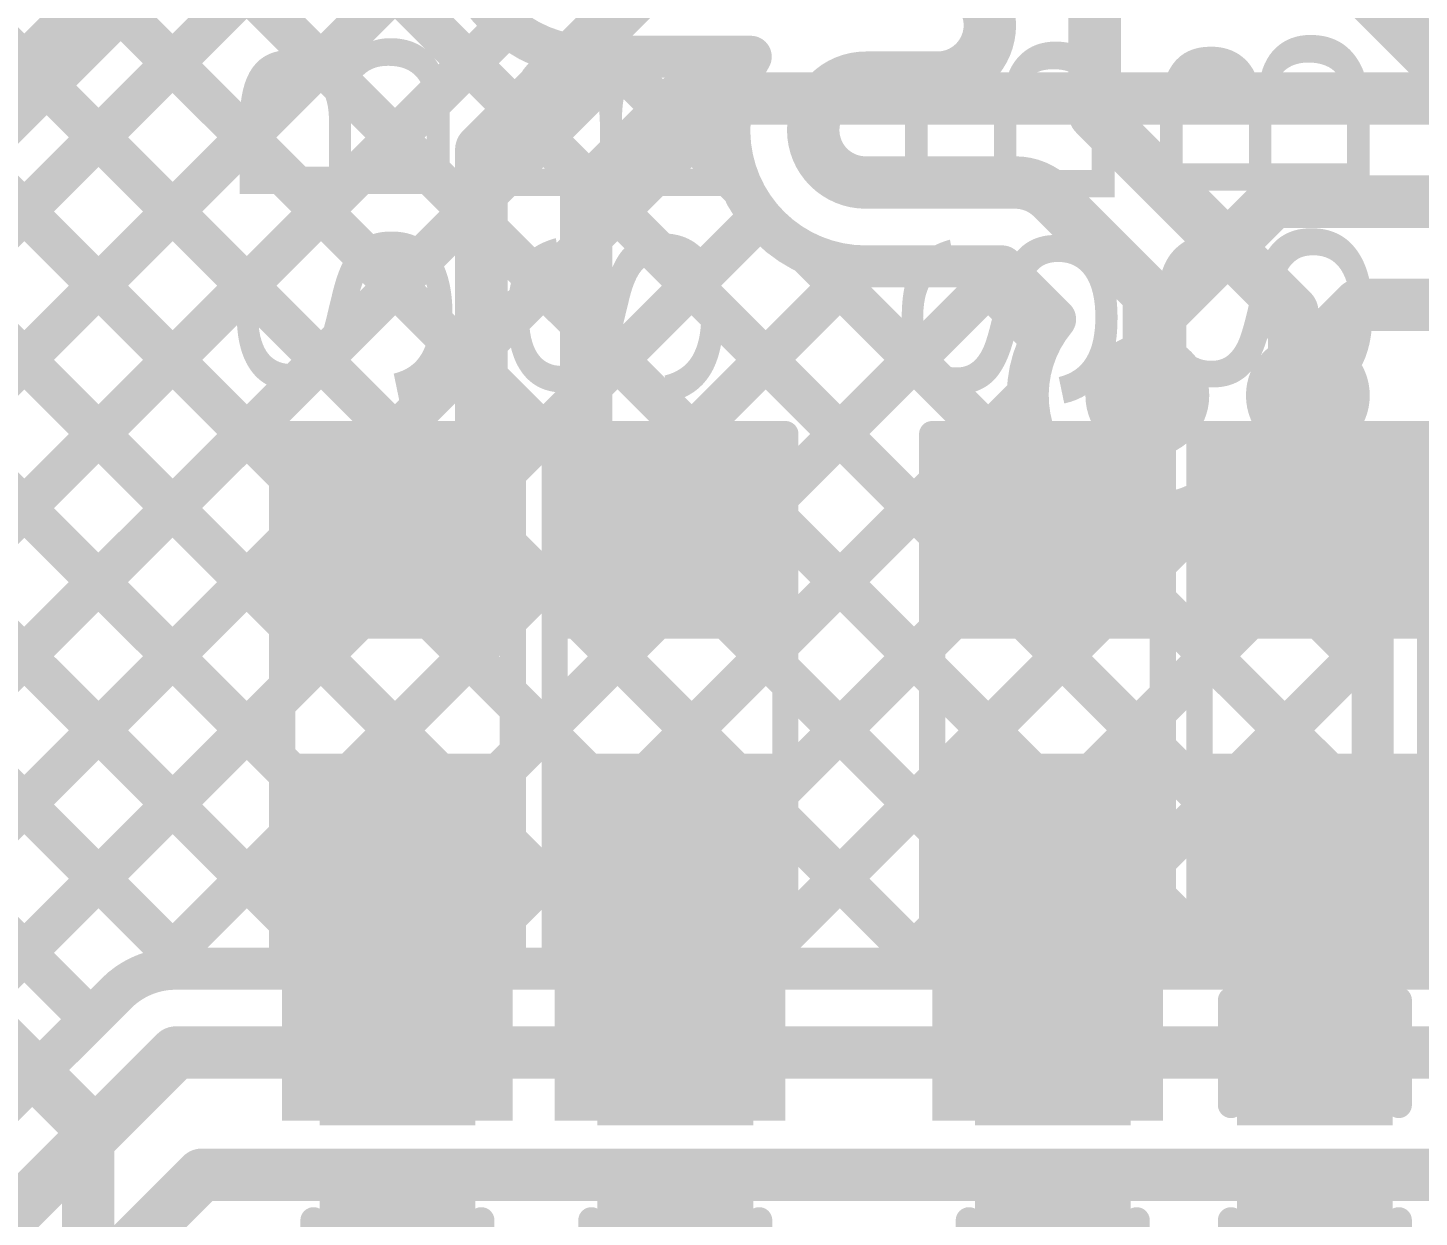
# Model space of a CAD drawing. Header units: millimetres. Extents: x -0.64 to 2.98, y -0.65 to 2.86.
# Drawn here: x 0.1625 to 0.4279, y 0.9526 to 1.1795 of the extents above; entities that cross this region are included whole.
import ezdxf

# ---------------------------------------------------------------- set-up
doc = ezdxf.new("R2010")
doc.units = ezdxf.units.MM
doc.header["$MEASUREMENT"] = 0
for name, color, linetype in [('BottomLayer', 5, 'Continuous'), ('BottomSolder', 6, 'Continuous'), ('Mechanical2', 216, 'Continuous'), ('TopLayer', 1, 'Continuous'), ('TopOverlay', 2, 'Continuous'), ('TopPaste', 8, 'Continuous'), ('TopSolder', 216, 'Continuous'), ('ViaHoleLayer', 16, 'Continuous')]:
    doc.layers.add(name, color=color, linetype=linetype)
doc.styles.add('Arial', font='', dxfattribs={"height": 0.2})
doc.styles.get('Arial').set_extended_font_data('Arial')

# ---------------------------------------------------------------- blocks, each defined once
blk = doc.blocks.new('C___0402_1')
at = {"layer": 'TopLayer'}
for points in [[(-0.0275, -0.0125), (-0.0275, 0.0125), (-0.0095, 0.0125), (-0.0095, -0.0125)], [(0.0095, -0.0125), (0.0095, 0.0125), (0.0275, 0.0125), (0.0275, -0.0125)]]:
    blk.add_hatch(color=1, dxfattribs=at).paths.add_polyline_path(points)
at = {"layer": 'TopPaste'}
for points in [[(-0.0275, -0.0125), (-0.0275, 0.0125), (-0.0095, 0.0125), (-0.0095, -0.0125)], [(0.0095, -0.0125), (0.0095, 0.0125), (0.0275, 0.0125), (0.0275, -0.0125)]]:
    blk.add_hatch(color=8, dxfattribs=at).paths.add_polyline_path(points)
at = {"layer": 'TopSolder'}
for points in [[(-0.02986, -0.01486), (-0.02986, 0.01486), (-0.00714, 0.01486), (-0.00714, -0.01486)], [(0.00714, -0.01486), (0.00714, 0.01486), (0.02986, 0.01486), (0.02986, -0.01486)]]:
    blk.add_hatch(color=216, dxfattribs=at).paths.add_polyline_path(points)
at = {"layer": 'TopOverlay', "const_width": 0.005}
for points in [[(-0.031, 0.016), (-0.011, 0.016)], [(-0.031, 0.016), (-0.031, -0.016)], [(0.011, 0.016), (0.031, 0.016)], [(0.031, 0.016), (0.031, -0.016)], [(-0.031, -0.016), (-0.011, -0.016)], [(0.011, -0.016), (0.031, -0.016)]]:
    blk.add_lwpolyline(points, dxfattribs=at)
at = {"layer": 'TopOverlay', "const_width": 0.0025}
for points in [[(-0.03225, 0.016, 1), (-0.02975, 0.016, 1)], [(-0.03225, 0.016, 1), (-0.02975, 0.016, 1)], [(-0.01225, 0.016, 1), (-0.00975, 0.016, 1)], [(0.00975, 0.016, 1), (0.01225, 0.016, 1)], [(0.02975, 0.016, 1), (0.03225, 0.016, 1)], [(0.02975, 0.016, 1), (0.03225, 0.016, 1)], [(-0.03225, -0.016, 1), (-0.02975, -0.016, 1)], [(-0.03225, -0.016, 1), (-0.02975, -0.016, 1)], [(-0.01225, -0.016, 1), (-0.00975, -0.016, 1)], [(0.00975, -0.016, 1), (0.01225, -0.016, 1)], [(0.02975, -0.016, 1), (0.03225, -0.016, 1)], [(0.02975, -0.016, 1), (0.03225, -0.016, 1)]]:
    blk.add_lwpolyline(points, format="xyb", close=True, dxfattribs=at)
blk = doc.blocks.new('C___0402_41')
at = {"layer": 'TopLayer'}
for points in [[(-0.0275, -0.0125), (-0.0275, 0.0125), (-0.0095, 0.0125), (-0.0095, -0.0125)], [(0.0095, -0.0125), (0.0095, 0.0125), (0.0275, 0.0125), (0.0275, -0.0125)]]:
    blk.add_hatch(color=1, dxfattribs=at).paths.add_polyline_path(points)
at = {"layer": 'TopPaste'}
for points in [[(-0.0275, -0.0125), (-0.0275, 0.0125), (-0.0095, 0.0125), (-0.0095, -0.0125)], [(0.0095, -0.0125), (0.0095, 0.0125), (0.0275, 0.0125), (0.0275, -0.0125)]]:
    blk.add_hatch(color=8, dxfattribs=at).paths.add_polyline_path(points)
at = {"layer": 'TopSolder'}
for points in [[(-0.02986, -0.01486), (-0.02986, 0.01486), (-0.00714, 0.01486), (-0.00714, -0.01486)], [(0.00714, -0.01486), (0.00714, 0.01486), (0.02986, 0.01486), (0.02986, -0.01486)]]:
    blk.add_hatch(color=216, dxfattribs=at).paths.add_polyline_path(points)
at = {"layer": 'TopOverlay', "const_width": 0.005}
for points in [[(-0.031, 0.016), (-0.011, 0.016)], [(-0.031, 0.016), (-0.031, -0.016)], [(0.011, 0.016), (0.031, 0.016)], [(0.031, 0.016), (0.031, -0.016)], [(-0.031, -0.016), (-0.011, -0.016)], [(0.011, -0.016), (0.031, -0.016)]]:
    blk.add_lwpolyline(points, dxfattribs=at)
at = {"layer": 'TopOverlay', "const_width": 0.0025}
for points in [[(-0.03225, 0.016, 1), (-0.02975, 0.016, 1)], [(-0.03225, 0.016, 1), (-0.02975, 0.016, 1)], [(-0.01225, 0.016, 1), (-0.00975, 0.016, 1)], [(0.00975, 0.016, 1), (0.01225, 0.016, 1)], [(0.02975, 0.016, 1), (0.03225, 0.016, 1)], [(0.02975, 0.016, 1), (0.03225, 0.016, 1)], [(-0.03225, -0.016, 1), (-0.02975, -0.016, 1)], [(-0.03225, -0.016, 1), (-0.02975, -0.016, 1)], [(-0.01225, -0.016, 1), (-0.00975, -0.016, 1)], [(0.00975, -0.016, 1), (0.01225, -0.016, 1)], [(0.02975, -0.016, 1), (0.03225, -0.016, 1)], [(0.02975, -0.016, 1), (0.03225, -0.016, 1)]]:
    blk.add_lwpolyline(points, format="xyb", close=True, dxfattribs=at)
blk = doc.blocks.new('C___0402_42')
at = {"layer": 'TopLayer'}
for points in [[(-0.0275, -0.0125), (-0.0275, 0.0125), (-0.0095, 0.0125), (-0.0095, -0.0125)], [(0.0095, -0.0125), (0.0095, 0.0125), (0.0275, 0.0125), (0.0275, -0.0125)]]:
    blk.add_hatch(color=1, dxfattribs=at).paths.add_polyline_path(points)
at = {"layer": 'TopPaste'}
for points in [[(-0.0275, -0.0125), (-0.0275, 0.0125), (-0.0095, 0.0125), (-0.0095, -0.0125)], [(0.0095, -0.0125), (0.0095, 0.0125), (0.0275, 0.0125), (0.0275, -0.0125)]]:
    blk.add_hatch(color=8, dxfattribs=at).paths.add_polyline_path(points)
at = {"layer": 'TopSolder'}
for points in [[(-0.02986, -0.01486), (-0.02986, 0.01486), (-0.00714, 0.01486), (-0.00714, -0.01486)], [(0.00714, -0.01486), (0.00714, 0.01486), (0.02986, 0.01486), (0.02986, -0.01486)]]:
    blk.add_hatch(color=216, dxfattribs=at).paths.add_polyline_path(points)
at = {"layer": 'TopOverlay', "const_width": 0.005}
for points in [[(-0.031, 0.016), (-0.011, 0.016)], [(-0.031, 0.016), (-0.031, -0.016)], [(0.011, 0.016), (0.031, 0.016)], [(0.031, 0.016), (0.031, -0.016)], [(-0.031, -0.016), (-0.011, -0.016)], [(0.011, -0.016), (0.031, -0.016)]]:
    blk.add_lwpolyline(points, dxfattribs=at)
at = {"layer": 'TopOverlay', "const_width": 0.0025}
for points in [[(-0.03225, 0.016, 1), (-0.02975, 0.016, 1)], [(-0.03225, 0.016, 1), (-0.02975, 0.016, 1)], [(-0.01225, 0.016, 1), (-0.00975, 0.016, 1)], [(0.00975, 0.016, 1), (0.01225, 0.016, 1)], [(0.02975, 0.016, 1), (0.03225, 0.016, 1)], [(0.02975, 0.016, 1), (0.03225, 0.016, 1)], [(-0.03225, -0.016, 1), (-0.02975, -0.016, 1)], [(-0.03225, -0.016, 1), (-0.02975, -0.016, 1)], [(-0.01225, -0.016, 1), (-0.00975, -0.016, 1)], [(0.00975, -0.016, 1), (0.01225, -0.016, 1)], [(0.02975, -0.016, 1), (0.03225, -0.016, 1)], [(0.02975, -0.016, 1), (0.03225, -0.016, 1)]]:
    blk.add_lwpolyline(points, format="xyb", close=True, dxfattribs=at)
blk = doc.blocks.new('C___0402_43')
at = {"layer": 'TopLayer'}
for points in [[(-0.0275, -0.0125), (-0.0275, 0.0125), (-0.0095, 0.0125), (-0.0095, -0.0125)], [(0.0095, -0.0125), (0.0095, 0.0125), (0.0275, 0.0125), (0.0275, -0.0125)]]:
    blk.add_hatch(color=1, dxfattribs=at).paths.add_polyline_path(points)
at = {"layer": 'TopPaste'}
for points in [[(-0.0275, -0.0125), (-0.0275, 0.0125), (-0.0095, 0.0125), (-0.0095, -0.0125)], [(0.0095, -0.0125), (0.0095, 0.0125), (0.0275, 0.0125), (0.0275, -0.0125)]]:
    blk.add_hatch(color=8, dxfattribs=at).paths.add_polyline_path(points)
at = {"layer": 'TopSolder'}
for points in [[(-0.02986, -0.01486), (-0.02986, 0.01486), (-0.00714, 0.01486), (-0.00714, -0.01486)], [(0.00714, -0.01486), (0.00714, 0.01486), (0.02986, 0.01486), (0.02986, -0.01486)]]:
    blk.add_hatch(color=216, dxfattribs=at).paths.add_polyline_path(points)
at = {"layer": 'TopOverlay', "const_width": 0.005}
for points in [[(-0.031, 0.016), (-0.011, 0.016)], [(-0.031, 0.016), (-0.031, -0.016)], [(0.011, 0.016), (0.031, 0.016)], [(0.031, 0.016), (0.031, -0.016)], [(-0.031, -0.016), (-0.011, -0.016)], [(0.011, -0.016), (0.031, -0.016)]]:
    blk.add_lwpolyline(points, dxfattribs=at)
at = {"layer": 'TopOverlay', "const_width": 0.0025}
for points in [[(-0.03225, 0.016, 1), (-0.02975, 0.016, 1)], [(-0.03225, 0.016, 1), (-0.02975, 0.016, 1)], [(-0.01225, 0.016, 1), (-0.00975, 0.016, 1)], [(0.00975, 0.016, 1), (0.01225, 0.016, 1)], [(0.02975, 0.016, 1), (0.03225, 0.016, 1)], [(0.02975, 0.016, 1), (0.03225, 0.016, 1)], [(-0.03225, -0.016, 1), (-0.02975, -0.016, 1)], [(-0.03225, -0.016, 1), (-0.02975, -0.016, 1)], [(-0.01225, -0.016, 1), (-0.00975, -0.016, 1)], [(0.00975, -0.016, 1), (0.01225, -0.016, 1)], [(0.02975, -0.016, 1), (0.03225, -0.016, 1)], [(0.02975, -0.016, 1), (0.03225, -0.016, 1)]]:
    blk.add_lwpolyline(points, format="xyb", close=True, dxfattribs=at)
blk = doc.blocks.new('SOLDER_BRIDGE_81')
at = {"layer": 'TopLayer'}
for points in [[(-0.045, -0.0175), (-0.045, 0.0175), (-0.015, 0.0175), (-0.015, -0.0175)], [(0.015, -0.0175), (0.015, 0.0175), (0.045, 0.0175), (0.045, -0.0175)]]:
    blk.add_hatch(color=1, dxfattribs=at).paths.add_polyline_path(points)
at = {"layer": 'TopPaste'}
for points in [[(-0.045, -0.0175), (-0.045, 0.0175), (-0.015, 0.0175), (-0.015, -0.0175)], [(0.015, -0.0175), (0.015, 0.0175), (0.045, 0.0175), (0.045, -0.0175)]]:
    blk.add_hatch(color=8, dxfattribs=at).paths.add_polyline_path(points)
at = {"layer": 'TopSolder'}
for points in [[(-0.049, -0.0215), (-0.049, 0.0215), (-0.011, 0.0215), (-0.011, -0.0215)], [(0.011, -0.0215), (0.011, 0.0215), (0.049, 0.0215), (0.049, -0.0215)]]:
    blk.add_hatch(color=216, dxfattribs=at).paths.add_polyline_path(points)
at = {"layer": 'TopOverlay', "const_width": 0.005}
for points in [[(-0.05, 0.022), (-0.05, -0.022)], [(-0.05, 0.022), (0.05, 0.022)], [(0.05, 0.022), (0.05, -0.022)], [(-0.05, -0.022), (0.05, -0.022)]]:
    blk.add_lwpolyline(points, dxfattribs=at)
at = {"layer": 'TopOverlay', "const_width": 0.0025}
for points in [[(-0.05125, 0.022, 1), (-0.04875, 0.022, 1)], [(-0.05125, 0.022, 1), (-0.04875, 0.022, 1)], [(0.04875, 0.022, 1), (0.05125, 0.022, 1)], [(0.04875, 0.022, 1), (0.05125, 0.022, 1)], [(-0.05125, -0.022, 1), (-0.04875, -0.022, 1)], [(-0.05125, -0.022, 1), (-0.04875, -0.022, 1)], [(0.04875, -0.022, 1), (0.05125, -0.022, 1)], [(0.04875, -0.022, 1), (0.05125, -0.022, 1)]]:
    blk.add_lwpolyline(points, format="xyb", close=True, dxfattribs=at)
blk = doc.blocks.new('SOLDER_BRIDGE_82')
at = {"layer": 'TopLayer'}
for points in [[(-0.045, -0.0175), (-0.045, 0.0175), (-0.015, 0.0175), (-0.015, -0.0175)], [(0.015, -0.0175), (0.015, 0.0175), (0.045, 0.0175), (0.045, -0.0175)]]:
    blk.add_hatch(color=1, dxfattribs=at).paths.add_polyline_path(points)
at = {"layer": 'TopPaste'}
for points in [[(-0.045, -0.0175), (-0.045, 0.0175), (-0.015, 0.0175), (-0.015, -0.0175)], [(0.015, -0.0175), (0.015, 0.0175), (0.045, 0.0175), (0.045, -0.0175)]]:
    blk.add_hatch(color=8, dxfattribs=at).paths.add_polyline_path(points)
at = {"layer": 'TopSolder'}
for points in [[(-0.049, -0.0215), (-0.049, 0.0215), (-0.011, 0.0215), (-0.011, -0.0215)], [(0.011, -0.0215), (0.011, 0.0215), (0.049, 0.0215), (0.049, -0.0215)]]:
    blk.add_hatch(color=216, dxfattribs=at).paths.add_polyline_path(points)
at = {"layer": 'TopOverlay', "const_width": 0.005}
for points in [[(-0.05, 0.022), (-0.05, -0.022)], [(-0.05, 0.022), (0.05, 0.022)], [(0.05, 0.022), (0.05, -0.022)], [(-0.05, -0.022), (0.05, -0.022)]]:
    blk.add_lwpolyline(points, dxfattribs=at)
at = {"layer": 'TopOverlay', "const_width": 0.0025}
for points in [[(-0.05125, 0.022, 1), (-0.04875, 0.022, 1)], [(-0.05125, 0.022, 1), (-0.04875, 0.022, 1)], [(0.04875, 0.022, 1), (0.05125, 0.022, 1)], [(0.04875, 0.022, 1), (0.05125, 0.022, 1)], [(-0.05125, -0.022, 1), (-0.04875, -0.022, 1)], [(-0.05125, -0.022, 1), (-0.04875, -0.022, 1)], [(0.04875, -0.022, 1), (0.05125, -0.022, 1)], [(0.04875, -0.022, 1), (0.05125, -0.022, 1)]]:
    blk.add_lwpolyline(points, format="xyb", close=True, dxfattribs=at)
blk = doc.blocks.new('SOLDER_BRIDGE_83')
at = {"layer": 'TopLayer'}
for points in [[(-0.045, -0.0175), (-0.045, 0.0175), (-0.015, 0.0175), (-0.015, -0.0175)], [(0.015, -0.0175), (0.015, 0.0175), (0.045, 0.0175), (0.045, -0.0175)]]:
    blk.add_hatch(color=1, dxfattribs=at).paths.add_polyline_path(points)
at = {"layer": 'TopPaste'}
for points in [[(-0.045, -0.0175), (-0.045, 0.0175), (-0.015, 0.0175), (-0.015, -0.0175)], [(0.015, -0.0175), (0.015, 0.0175), (0.045, 0.0175), (0.045, -0.0175)]]:
    blk.add_hatch(color=8, dxfattribs=at).paths.add_polyline_path(points)
at = {"layer": 'TopSolder'}
for points in [[(-0.049, -0.0215), (-0.049, 0.0215), (-0.011, 0.0215), (-0.011, -0.0215)], [(0.011, -0.0215), (0.011, 0.0215), (0.049, 0.0215), (0.049, -0.0215)]]:
    blk.add_hatch(color=216, dxfattribs=at).paths.add_polyline_path(points)
at = {"layer": 'TopOverlay', "const_width": 0.005}
for points in [[(-0.05, 0.022), (-0.05, -0.022)], [(-0.05, 0.022), (0.05, 0.022)], [(0.05, 0.022), (0.05, -0.022)], [(-0.05, -0.022), (0.05, -0.022)]]:
    blk.add_lwpolyline(points, dxfattribs=at)
at = {"layer": 'TopOverlay', "const_width": 0.0025}
for points in [[(-0.05125, 0.022, 1), (-0.04875, 0.022, 1)], [(-0.05125, 0.022, 1), (-0.04875, 0.022, 1)], [(0.04875, 0.022, 1), (0.05125, 0.022, 1)], [(0.04875, 0.022, 1), (0.05125, 0.022, 1)], [(-0.05125, -0.022, 1), (-0.04875, -0.022, 1)], [(-0.05125, -0.022, 1), (-0.04875, -0.022, 1)], [(0.04875, -0.022, 1), (0.05125, -0.022, 1)], [(0.04875, -0.022, 1), (0.05125, -0.022, 1)]]:
    blk.add_lwpolyline(points, format="xyb", close=True, dxfattribs=at)
blk = doc.blocks.new('SOLDER_BRIDGE_312')
at = {"layer": 'TopLayer'}
for points in [[(-0.045, -0.0175), (-0.045, 0.0175), (-0.015, 0.0175), (-0.015, -0.0175)], [(0.015, -0.0175), (0.015, 0.0175), (0.045, 0.0175), (0.045, -0.0175)]]:
    blk.add_hatch(color=1, dxfattribs=at).paths.add_polyline_path(points)
at = {"layer": 'TopPaste'}
for points in [[(-0.045, -0.0175), (-0.045, 0.0175), (-0.015, 0.0175), (-0.015, -0.0175)], [(0.015, -0.0175), (0.015, 0.0175), (0.045, 0.0175), (0.045, -0.0175)]]:
    blk.add_hatch(color=8, dxfattribs=at).paths.add_polyline_path(points)
at = {"layer": 'TopSolder'}
for points in [[(-0.049, -0.0215), (-0.049, 0.0215), (-0.011, 0.0215), (-0.011, -0.0215)], [(0.011, -0.0215), (0.011, 0.0215), (0.049, 0.0215), (0.049, -0.0215)]]:
    blk.add_hatch(color=216, dxfattribs=at).paths.add_polyline_path(points)
at = {"layer": 'TopOverlay', "const_width": 0.005}
for points in [[(-0.05, 0.022), (-0.05, -0.022)], [(-0.05, 0.022), (0.05, 0.022)], [(0.05, 0.022), (0.05, -0.022)], [(-0.05, -0.022), (0.05, -0.022)]]:
    blk.add_lwpolyline(points, dxfattribs=at)
at = {"layer": 'TopOverlay', "const_width": 0.0025}
for points in [[(-0.05125, 0.022, 1), (-0.04875, 0.022, 1)], [(-0.05125, 0.022, 1), (-0.04875, 0.022, 1)], [(0.04875, 0.022, 1), (0.05125, 0.022, 1)], [(0.04875, 0.022, 1), (0.05125, 0.022, 1)], [(-0.05125, -0.022, 1), (-0.04875, -0.022, 1)], [(-0.05125, -0.022, 1), (-0.04875, -0.022, 1)], [(0.04875, -0.022, 1), (0.05125, -0.022, 1)], [(0.04875, -0.022, 1), (0.05125, -0.022, 1)]]:
    blk.add_lwpolyline(points, format="xyb", close=True, dxfattribs=at)

msp = doc.modelspace()

# ---------------------------------------------------------------- hatches: boundary and pattern name
at = {"layer": 'BottomLayer'}
h = msp.add_hatch(color=5, dxfattribs=at)
edge = h.paths.add_edge_path()
edge.add_arc((0.37604, 1.10937), 0.01181, 0, 360)
h = msp.add_hatch(color=5, dxfattribs=at)
edge = h.paths.add_edge_path()
edge.add_arc((0.40666, 1.10937), 0.01181, 0, 360)
at = {"layer": 'BottomSolder'}
h = msp.add_hatch(color=6, dxfattribs=at)
edge = h.paths.add_edge_path()
edge.add_arc((0.37604, 1.10937), 0.00791, 0, 360)
h = msp.add_hatch(color=6, dxfattribs=at)
edge = h.paths.add_edge_path()
edge.add_arc((0.40666, 1.10937), 0.00791, 0, 360)
at = {"layer": 'TopLayer'}
h = msp.add_hatch(color=1, dxfattribs=at)
edge = h.paths.add_edge_path()
edge.add_arc((0.37604, 1.10937), 0.01181, 0, 360)
h = msp.add_hatch(color=1, dxfattribs=at)
edge = h.paths.add_edge_path()
edge.add_arc((0.40666, 1.10937), 0.01181, 0, 360)
for points in [[(0.211, 0.971), (0.255, 0.971), (0.255, 1.038), (0.211, 1.038)], [(0.263, 0.971), (0.307, 0.971), (0.307, 1.038), (0.263, 1.038)], [(0.335, 0.971), (0.379, 0.971), (0.379, 1.038), (0.335, 1.038)], [(0.396, 0.972), (0.42, 0.972), (0.42, 1.037), (0.396, 1.037)]]:
    msp.add_hatch(color=1, dxfattribs=at).paths.add_polyline_path(points)
at = {"layer": 'TopSolder'}
h = msp.add_hatch(color=216, dxfattribs=at)
edge = h.paths.add_edge_path()
edge.add_arc((0.37604, 1.10937), 0.00791, 0, 360)
h = msp.add_hatch(color=216, dxfattribs=at)
edge = h.paths.add_edge_path()
edge.add_arc((0.40666, 1.10937), 0.00791, 0, 360)
at = {"layer": 'ViaHoleLayer'}
h = msp.add_hatch(color=16, dxfattribs=at)
edge = h.paths.add_edge_path()
edge.add_arc((0.37604, 1.10937), 0.00591, 0, 360)
h = msp.add_hatch(color=16, dxfattribs=at)
edge = h.paths.add_edge_path()
edge.add_arc((0.40666, 1.10937), 0.00591, 0, 360)

# ---------------------------------------------------------------- linework, layer by layer
at = {"layer": 'BottomLayer'}
for points, const_width in [([(0.366, 1.16308), (0.366, 1.84546)], 0.01), ([(0.12469, 1.1356), (0.25138, 1.26229)], 0.008), ([(0.17004, 1.24939), (0.41943, 1)], 0.008), ([(0.12469, 1.10731), (0.2467, 1.22933)], 0.008), ([(0.16664, 1.22451), (0.39115, 1)], 0.008), ([(0.383, 1.221), (0.435, 1.169)], 0.01), ([(0.14855, 1.21432), (0.36286, 1)], 0.008), ([(0.12469, 1.07903), (0.24444, 1.19878)], 0.008), ([(0.138, 1.19659), (0.33458, 1)], 0.008), ([(0.12469, 1.18161), (0.3063, 1)], 0.008), ([(0.12469, 1.05075), (0.25388, 1.17993)], 0.008), ([(0.12469, 1.02246), (0.27623, 1.174)], 0.008), ([(0.27041, 1.174), (0.3004, 1.174)], 0.008), ([(0.27372, 1.174), (0.29879, 1.14893)], 0.008), ([(0.32231, 1.17), (0.336, 1.17)], 0.01), ([(0.12469, 0.99418), (0.29718, 1.16667)], 0.008), ([(0.366, 1.16308), (0.40367, 1.1254)], 0.01), ([(0.12469, 1.15332), (0.27801, 1)], 0.008), ([(0.32231, 1.15), (0.35086, 1.15)], 0.01), ([(0.35793, 1.14707), (0.37631, 1.12869)], 0.01), ([(0.12469, 0.96589), (0.30225, 1.14346)], 0.008), ([(0.31124, 1.13647), (0.44772, 1)], 0.008), ([(0.18652, 0.99944), (0.32111, 1.13403)], 0.008), ([(0.21536, 1), (0.34887, 1.1335)], 0.008), ([(0.32231, 1.134), (0.34837, 1.134)], 0.008), ([(0.342, 1.134), (0.35591, 1.1201)], 0.008), ([(0.34837, 1.134), (0.35846, 1.12391)], 0.008), ([(0.37631, 1.111), (0.37631, 1.12869)], 0.01), ([(0.12469, 1.12504), (0.24973, 1)], 0.008), ([(0.40367, 1.122), (0.40367, 1.1254)], 0.01), ([(0.40367, 1.122), (0.40406, 1.12161)], 0.01), ([(0.40406, 1.11198), (0.40406, 1.12161)], 0.01), ([(0.37604, 1.10937), (0.37631, 1.10964)], 0.01), ([(0.37631, 1.10964), (0.37631, 1.111)], 0.01), ([(0.40406, 1.11198), (0.40666, 1.10937)], 0.01), ([(0.24365, 1), (0.35323, 1.10958)], 0.008), ([(0.12469, 1.09675), (0.22144, 1)], 0.008), ([(0.27193, 1), (0.36276, 1.09083)], 0.008), ([(0.30022, 1), (0.39206, 1.09185)], 0.008), ([(0.3285, 1), (0.41819, 1.08969)], 0.008), ([(0.419, 1.04072), (0.419, 1.09019)], 0.008), ([(0.38676, 1.08924), (0.419, 1.057)], 0.008), ([(0.12469, 1.06847), (0.19316, 1)], 0.008), ([(0.35679, 1), (0.419, 1.06221)], 0.008), ([(0.12469, 1.04019), (0.17448, 0.99039)], 0.008), ([(0.38507, 1), (0.42006, 1.03499)], 0.008), ([(0.4237, 1.02939), (0.45309, 1)], 0.008), ([(0.41335, 1), (0.43322, 1.01987)], 0.008), ([(0.12469, 1.0119), (0.16034, 0.97625)], 0.008), ([(0.19072, 1), (0.45309, 1)], 0.008), ([(0.13469, 0.9506), (0.17939, 0.9953)], 0.008), ([(0.07503, 0.86831), (0.19072, 0.984)], 0.01), ([(0.19072, 0.984), (0.68993, 0.984)], 0.01), ([(0.08331, 0.84831), (0.19569, 0.96069)], 0.01), ([(0.19569, 0.96069), (0.67957, 0.96069)], 0.01)]:
    msp.add_lwpolyline(points, dxfattribs=dict(at, const_width=const_width))
for points, const_width in [([(0.27041, 1.174, -0.702062), (0.2538, 1.22)], 0.008), ([(0.336, 1.19, -1), (0.336, 1.17)], 0.01), ([(0.32231, 1.134, -0.592453), (0.3004, 1.174)], 0.008), ([(0.32231, 1.15, -1), (0.32231, 1.17)], 0.01), ([(0.35086, 1.15, -0.198911), (0.35793, 1.14707)], 0.01), ([(0.39135, 1.09247, -0.930451), (0.35846, 1.12391)], 0.008), ([(0.419, 1.09019, -0.338962), (0.39135, 1.09247)], 0.008), ([(0.42369, 1.0294, -0.198912), (0.419, 1.04072)], 0.008), ([(0.4237, 1.02939, -0.199231), (0.419, 1.04072)], 0.008), ([(0.17939, 0.9953, -0.199231), (0.19072, 1)], 0.008), ([(0.1794, 0.99531, -0.198912), (0.19072, 1)], 0.008)]:
    msp.add_lwpolyline(points, format="xyb", dxfattribs=dict(at, const_width=const_width))
for points, const_width in [([(0.25188, 1.17993, 1), (0.25588, 1.17993, 1)], 0.004), ([(0.26841, 1.174, 1), (0.27241, 1.174, 1)], 0.004), ([(0.26841, 1.174, 1), (0.27241, 1.174, 1)], 0.004), ([(0.27172, 1.174, 1), (0.27572, 1.174, 1)], 0.004), ([(0.27423, 1.174, 1), (0.27823, 1.174, 1)], 0.004), ([(0.2984, 1.174, 1), (0.3024, 1.174, 1)], 0.004), ([(0.2984, 1.174, 1), (0.3024, 1.174, 1)], 0.004), ([(0.31981, 1.17, 1), (0.32481, 1.17, 1)], 0.005), ([(0.31981, 1.17, 1), (0.32481, 1.17, 1)], 0.005), ([(0.3335, 1.17, 1), (0.3385, 1.17, 1)], 0.005), ([(0.3335, 1.17, 1), (0.3385, 1.17, 1)], 0.005), ([(0.29518, 1.16667, 1), (0.29918, 1.16667, 1)], 0.004), ([(0.3635, 1.16308, 1), (0.3685, 1.16308, 1)], 0.005), ([(0.3635, 1.16308, 1), (0.3685, 1.16308, 1)], 0.005), ([(0.31981, 1.15, 1), (0.32481, 1.15, 1)], 0.005), ([(0.31981, 1.15, 1), (0.32481, 1.15, 1)], 0.005), ([(0.34836, 1.15, 1), (0.35336, 1.15, 1)], 0.005), ([(0.34836, 1.15, 1), (0.35336, 1.15, 1)], 0.005), ([(0.29679, 1.14893, 1), (0.30079, 1.14893, 1)], 0.004), ([(0.35543, 1.14707, 1), (0.36043, 1.14707, 1)], 0.005), ([(0.35543, 1.14707, 1), (0.36043, 1.14707, 1)], 0.005), ([(0.30025, 1.14346, 1), (0.30425, 1.14346, 1)], 0.004), ([(0.30924, 1.13647, 1), (0.31324, 1.13647, 1)], 0.004), ([(0.31911, 1.13403, 1), (0.32311, 1.13403, 1)], 0.004), ([(0.32031, 1.134, 1), (0.32431, 1.134, 1)], 0.004), ([(0.32031, 1.134, 1), (0.32431, 1.134, 1)], 0.004), ([(0.34, 1.134, 1), (0.344, 1.134, 1)], 0.004), ([(0.34637, 1.134, 1), (0.35037, 1.134, 1)], 0.004), ([(0.34637, 1.134, 1), (0.35037, 1.134, 1)], 0.004), ([(0.34687, 1.1335, 1), (0.35087, 1.1335, 1)], 0.004), ([(0.37381, 1.12869, 1), (0.37881, 1.12869, 1)], 0.005), ([(0.37381, 1.12869, 1), (0.37881, 1.12869, 1)], 0.005), ([(0.35646, 1.12391, 1), (0.36046, 1.12391, 1)], 0.004), ([(0.35646, 1.12391, 1), (0.36046, 1.12391, 1)], 0.004), ([(0.40117, 1.1254, 1), (0.40617, 1.1254, 1)], 0.005), ([(0.40117, 1.1254, 1), (0.40617, 1.1254, 1)], 0.005), ([(0.40117, 1.122, 1), (0.40617, 1.122, 1)], 0.005), ([(0.40117, 1.122, 1), (0.40617, 1.122, 1)], 0.005), ([(0.40156, 1.12161, 1), (0.40656, 1.12161, 1)], 0.005), ([(0.40156, 1.12161, 1), (0.40656, 1.12161, 1)], 0.005), ([(0.35391, 1.1201, 1), (0.35791, 1.1201, 1)], 0.004), ([(0.37381, 1.111, 1), (0.37881, 1.111, 1)], 0.005), ([(0.37381, 1.111, 1), (0.37881, 1.111, 1)], 0.005), ([(0.37381, 1.10964, 1), (0.37881, 1.10964, 1)], 0.005), ([(0.37381, 1.10964, 1), (0.37881, 1.10964, 1)], 0.005), ([(0.40156, 1.11198, 1), (0.40656, 1.11198, 1)], 0.005), ([(0.40156, 1.11198, 1), (0.40656, 1.11198, 1)], 0.005), ([(0.35123, 1.10958, 1), (0.35523, 1.10958, 1)], 0.004), ([(0.37354, 1.10937, 1), (0.37854, 1.10937, 1)], 0.005), ([(0.40416, 1.10937, 1), (0.40916, 1.10937, 1)], 0.005), ([(0.38935, 1.09247, 1), (0.39335, 1.09247, 1)], 0.004), ([(0.38935, 1.09247, 1), (0.39335, 1.09247, 1)], 0.004), ([(0.36076, 1.09083, 1), (0.36476, 1.09083, 1)], 0.004), ([(0.39006, 1.09185, 1), (0.39406, 1.09185, 1)], 0.004), ([(0.41619, 1.08969, 1), (0.42019, 1.08969, 1)], 0.004), ([(0.417, 1.09019, 1), (0.421, 1.09019, 1)], 0.004), ([(0.417, 1.09019, 1), (0.421, 1.09019, 1)], 0.004), ([(0.38476, 1.08924, 1), (0.38876, 1.08924, 1)], 0.004), ([(0.417, 1.06221, 1), (0.421, 1.06221, 1)], 0.004), ([(0.417, 1.057, 1), (0.421, 1.057, 1)], 0.004), ([(0.417, 1.04072, 1), (0.421, 1.04072, 1)], 0.004), ([(0.417, 1.04072, 1), (0.421, 1.04072, 1)], 0.004), ([(0.417, 1.04072, 1), (0.421, 1.04072, 1)], 0.004), ([(0.41806, 1.03499, 1), (0.42206, 1.03499, 1)], 0.004), ([(0.42169, 1.0294, 1), (0.42569, 1.0294, 1)], 0.004), ([(0.4217, 1.02939, 1), (0.4257, 1.02939, 1)], 0.004), ([(0.4217, 1.02939, 1), (0.4257, 1.02939, 1)], 0.004), ([(0.18452, 0.99944, 1), (0.18852, 0.99944, 1)], 0.004), ([(0.18872, 1, 1), (0.19272, 1, 1)], 0.004), ([(0.18872, 1, 1), (0.19272, 1, 1)], 0.004), ([(0.18872, 1, 1), (0.19272, 1, 1)], 0.004), ([(0.19116, 1, 1), (0.19516, 1, 1)], 0.004), ([(0.21336, 1, 1), (0.21736, 1, 1)], 0.004), ([(0.21944, 1, 1), (0.22344, 1, 1)], 0.004), ([(0.24165, 1, 1), (0.24565, 1, 1)], 0.004), ([(0.24773, 1, 1), (0.25173, 1, 1)], 0.004), ([(0.26993, 1, 1), (0.27393, 1, 1)], 0.004), ([(0.27601, 1, 1), (0.28001, 1, 1)], 0.004), ([(0.29822, 1, 1), (0.30222, 1, 1)], 0.004), ([(0.3043, 1, 1), (0.3083, 1, 1)], 0.004), ([(0.3265, 1, 1), (0.3305, 1, 1)], 0.004), ([(0.33258, 1, 1), (0.33658, 1, 1)], 0.004), ([(0.35479, 1, 1), (0.35879, 1, 1)], 0.004), ([(0.36086, 1, 1), (0.36486, 1, 1)], 0.004), ([(0.38307, 1, 1), (0.38707, 1, 1)], 0.004), ([(0.38915, 1, 1), (0.39315, 1, 1)], 0.004), ([(0.41136, 1, 1), (0.41535, 1, 1)], 0.004), ([(0.41743, 1, 1), (0.42143, 1, 1)], 0.004), ([(0.17739, 0.9953, 1), (0.18139, 0.9953, 1)], 0.004), ([(0.17739, 0.9953, 1), (0.18139, 0.9953, 1)], 0.004), ([(0.1774, 0.99531, 1), (0.1814, 0.99531, 1)], 0.004), ([(0.17248, 0.99039, 1), (0.17648, 0.99039, 1)], 0.004), ([(0.18822, 0.984, 1), (0.19322, 0.984, 1)], 0.005), ([(0.18822, 0.984, 1), (0.19322, 0.984, 1)], 0.005), ([(0.15834, 0.97625, 1), (0.16234, 0.97625, 1)], 0.004), ([(0.19319, 0.96069, 1), (0.19819, 0.96069, 1)], 0.005), ([(0.19319, 0.96069, 1), (0.19819, 0.96069, 1)], 0.005)]:
    msp.add_lwpolyline(points, format="xyb", close=True, dxfattribs=dict(at, const_width=const_width))
at = {"layer": 'Mechanical2', "const_width": 0.01}
msp.add_lwpolyline([(1.75783, 2.80917, -6.230382), (0.64896, 2.81029)], format="xyb", dxfattribs=at)
at = {"layer": 'TopLayer', "const_width": 0.01}
for points in [[(0.051, 1.05483), (0.20517, 1.209)], [(0.249, 1.15628), (0.27875, 1.18603)], [(0.269, 1.148), (0.28703, 1.16603)], [(0.28703, 1.16603), (0.59764, 1.16603)], [(0.249, 1.0955), (0.249, 1.15628)], [(0.269, 1.0955), (0.269, 1.148)], [(0.3785, 1.12483), (0.40002, 1.14635)], [(0.40002, 1.14635), (0.59764, 1.14635)], [(0.40965, 1.1199), (0.41642, 1.12666)], [(0.41642, 1.12666), (0.59764, 1.12666)], [(0.3785, 1.11184), (0.3785, 1.12483)], [(0.40965, 1.11236), (0.40965, 1.1199)], [(0.40666, 1.10937), (0.40965, 1.11236)], [(0.37604, 1.10937), (0.3785, 1.11184)], [(0.37604, 1.09204), (0.37604, 1.10937)], [(0.40666, 1.09234), (0.40666, 1.10937)], [(0.2355, 1.082), (0.249, 1.0955)], [(0.269, 1.0955), (0.2825, 1.082)], [(0.357, 1.082), (0.36704, 1.09204)], [(0.39766, 1.09234), (0.408, 1.082)], [(0.233, 1.082), (0.2355, 1.082)], [(0.2825, 1.082), (0.285, 1.082)], [(0.15714, 0.98686), (0.174, 0.97)], [(0.174, 0.781), (0.174, 0.97)]]:
    msp.add_lwpolyline(points, dxfattribs=at)
at = {"layer": 'TopLayer', "const_width": 0.005}
for points in [[(0.28453, 1.16603, 1), (0.28953, 1.16603, 1)], [(0.28453, 1.16603, 1), (0.28953, 1.16603, 1)], [(0.2465, 1.15628, 1), (0.2515, 1.15628, 1)], [(0.2465, 1.15628, 1), (0.2515, 1.15628, 1)], [(0.2665, 1.148, 1), (0.2715, 1.148, 1)], [(0.2665, 1.148, 1), (0.2715, 1.148, 1)], [(0.39752, 1.14635, 1), (0.40252, 1.14635, 1)], [(0.39752, 1.14635, 1), (0.40252, 1.14635, 1)], [(0.41392, 1.12666, 1), (0.41892, 1.12666, 1)], [(0.41392, 1.12666, 1), (0.41892, 1.12666, 1)], [(0.376, 1.12483, 1), (0.381, 1.12483, 1)], [(0.376, 1.12483, 1), (0.381, 1.12483, 1)], [(0.40715, 1.1199, 1), (0.41215, 1.1199, 1)], [(0.40715, 1.1199, 1), (0.41215, 1.1199, 1)], [(0.40715, 1.11236, 1), (0.41215, 1.11236, 1)], [(0.40715, 1.11236, 1), (0.41215, 1.11236, 1)], [(0.376, 1.11184, 1), (0.381, 1.11184, 1)], [(0.376, 1.11184, 1), (0.381, 1.11184, 1)], [(0.37354, 1.10937, 1), (0.37854, 1.10937, 1)], [(0.37354, 1.10937, 1), (0.37854, 1.10937, 1)], [(0.40416, 1.10937, 1), (0.40916, 1.10937, 1)], [(0.40416, 1.10937, 1), (0.40916, 1.10937, 1)], [(0.2465, 1.0955, 1), (0.2515, 1.0955, 1)], [(0.2465, 1.0955, 1), (0.2515, 1.0955, 1)], [(0.2665, 1.0955, 1), (0.2715, 1.0955, 1)], [(0.2665, 1.0955, 1), (0.2715, 1.0955, 1)], [(0.36454, 1.09204, 1), (0.36954, 1.09204, 1)], [(0.37354, 1.09204, 1), (0.37854, 1.09204, 1)], [(0.39516, 1.09234, 1), (0.40016, 1.09234, 1)], [(0.40416, 1.09234, 1), (0.40916, 1.09234, 1)], [(0.2305, 1.082, 1), (0.2355, 1.082, 1)], [(0.233, 1.082, 1), (0.238, 1.082, 1)], [(0.233, 1.082, 1), (0.238, 1.082, 1)], [(0.28, 1.082, 1), (0.285, 1.082, 1)], [(0.28, 1.082, 1), (0.285, 1.082, 1)], [(0.2825, 1.082, 1), (0.2875, 1.082, 1)], [(0.3545, 1.082, 1), (0.3595, 1.082, 1)], [(0.4055, 1.082, 1), (0.4105, 1.082, 1)], [(0.1715, 0.97, 1), (0.1765, 0.97, 1)], [(0.1715, 0.97, 1), (0.1765, 0.97, 1)]]:
    msp.add_lwpolyline(points, format="xyb", close=True, dxfattribs=at)

# ---------------------------------------------------------------- block references
at = {"rotation": 90}
for name, p in [('SOLDER_BRIDGE_83', (0.233, 1.052)), ('SOLDER_BRIDGE_82', (0.285, 1.052)), ('SOLDER_BRIDGE_312', (0.357, 1.052)), ('SOLDER_BRIDGE_81', (0.408, 1.052)), ('C___0402_43', (0.233, 0.963)), ('C___0402_42', (0.286, 0.963)), ('C___0402_41', (0.358, 0.963)), ('C___0402_1', (0.408, 0.963))]:
    msp.add_blockref(name, p, dxfattribs=at)

# ---------------------------------------------------------------- texts
at = {"layer": 'TopOverlay', "style": 'Arial'}
for s, p in [('SB22', (0.24294, 1.10595)), ('SB23', (0.29461, 1.10559)), ('SB24', (0.36979, 1.1053)), ('SB25', (0.41844, 1.10657))]:
    msp.add_text(s, height=0.04, rotation=90, dxfattribs=at).set_placement(p)

doc.saveas('drawing.dxf')
